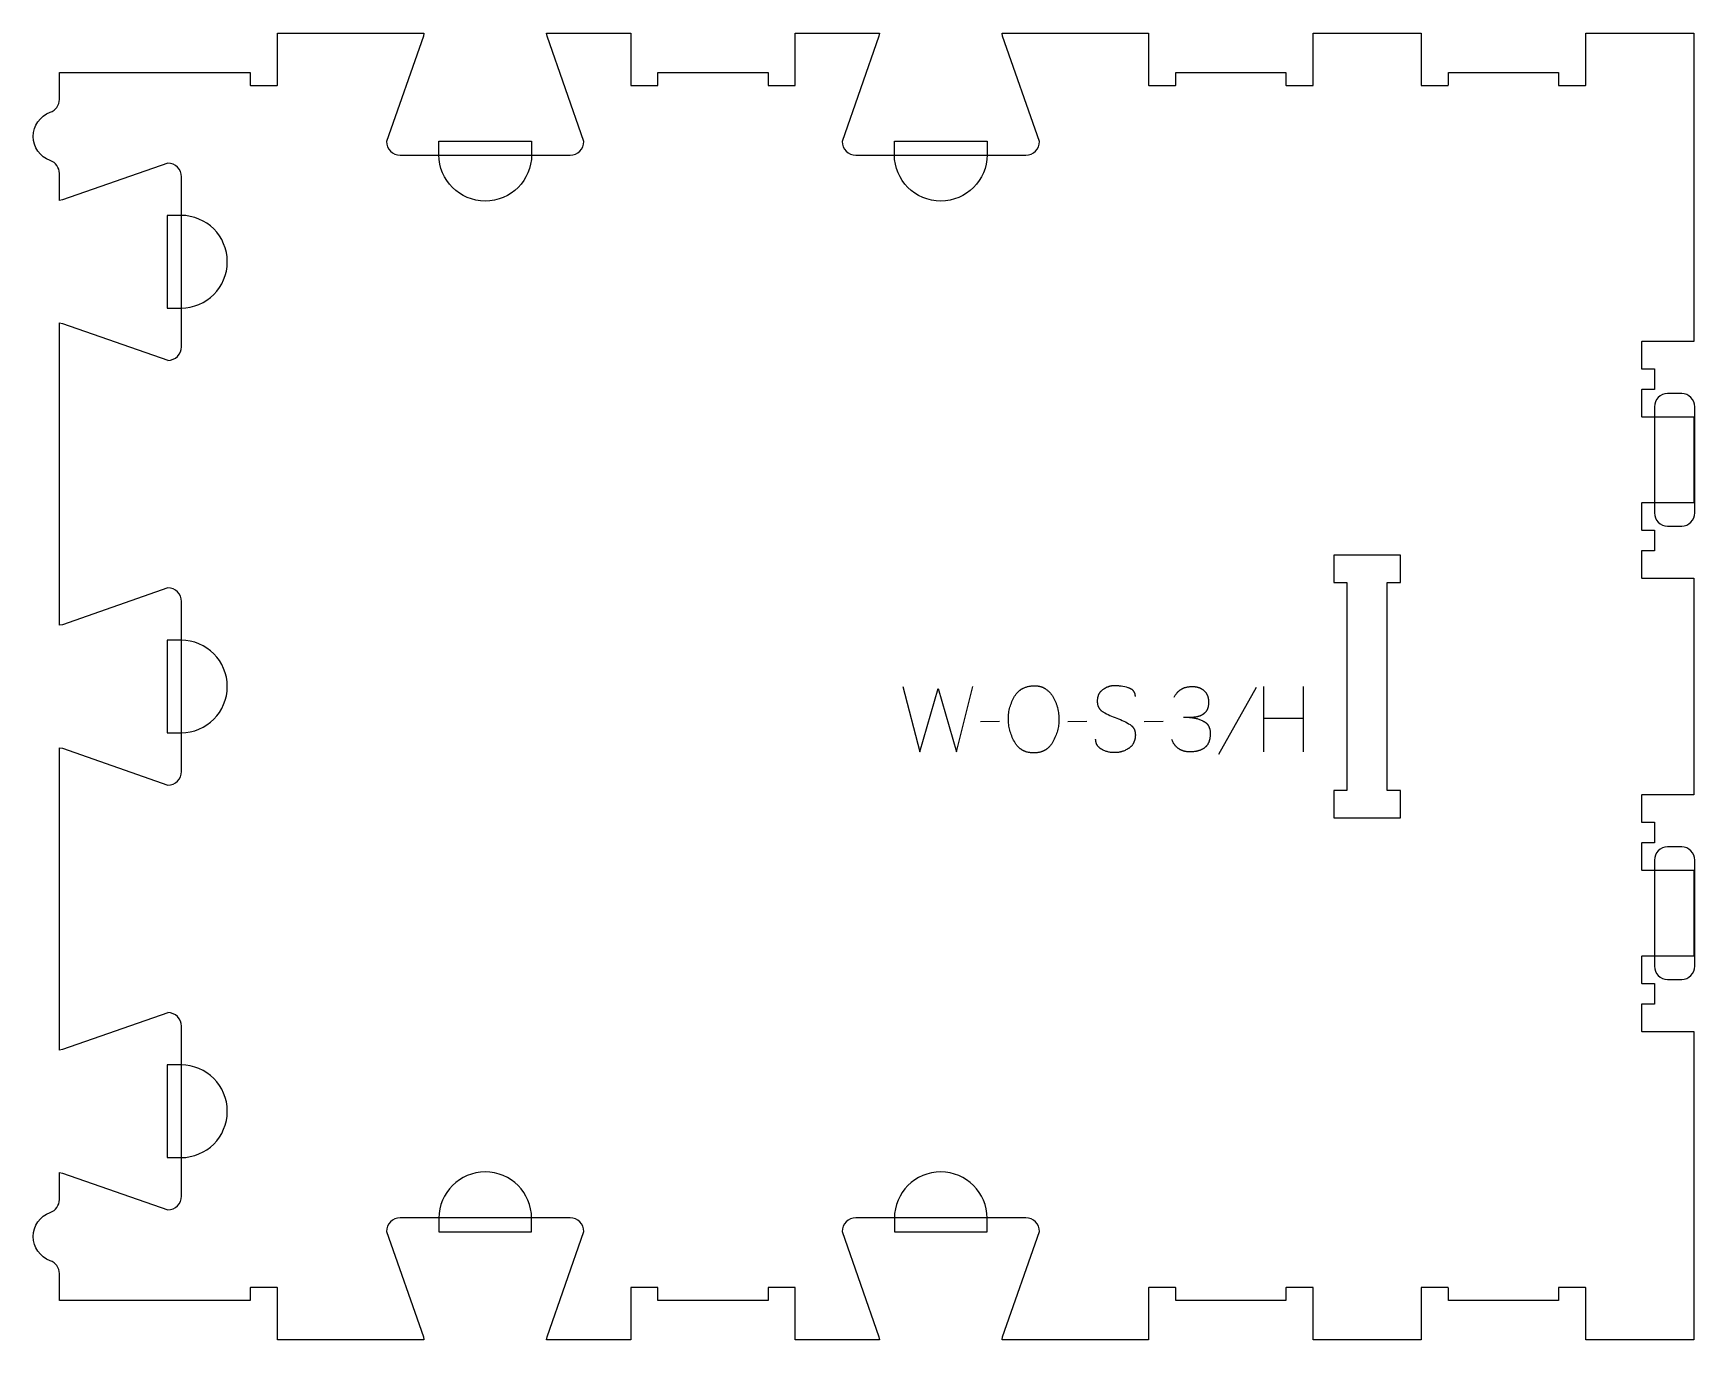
# Model space of a CAD drawing. Extents: x -398 to 364, y -300 to 300.
import ezdxf

# ---------------------------------------------------------------- set-up
doc = ezdxf.new("R2010")
doc.units = 0
for name, color, linetype in [('1_ANYTOOL_1MMDEEP_LABELS_S', 2, 'CONTINUOUS'), ('3_ANYTOOL_CUTTHROUGH_INSID', 4, 'CONTINUOUS'), ('4_ANYTOOL_CUTTHROUGH_OUTSI', 5, 'CONTINUOUS'), ('5_ANYTOOL_HALF_MILL_9MM_IN', 3, 'CONTINUOUS')]:
    doc.layers.add(name, color=color, linetype=linetype)

msp = doc.modelspace()

# ---------------------------------------------------------------- linework, layer by layer
at = {"layer": '1_ANYTOOL_1MMDEEP_LABELS_S'}
for p, q in [((166.71, 0), (166.71, -30)), ((185.01, -30), (185.01, 0)), ((163.24, -0.47), (146.06, -31.24)), ((185.01, -14.7), (166.71, -14.7)), ((45.64, -16.11), (36.86, -16.2)), ((85.67, -16.11), (76.89, -16.2)), ((120.73, -16.11), (111.94, -16.2))]:
    msp.add_line(p, q, dxfattribs=at)
for points in [[(1.29, 0), (9, -30), (17.44, -0.9), (25.93, -30), (33.43, 0)], [(107.91, -4.59), (107.91, -4.4), (107.91, -4.31), (107.9, -4.21), (107.89, -4.12), (107.89, -4.03), (107.87, -3.95), (107.86, -3.86), (107.85, -3.77), (107.83, -3.69), (107.82, -3.6), (107.8, -3.52), (107.78, -3.44), (107.76, -3.35), (107.73, -3.27), (107.71, -3.2), (107.68, -3.12), (107.65, -3.04), (107.62, -2.96), (107.59, -2.89), (107.56, -2.81), (107.52, -2.74), (107.49, -2.67), (107.45, -2.6), (107.41, -2.53), (107.37, -2.46), (107.33, -2.39), (107.28, -2.33), (107.24, -2.26), (107.19, -2.19), (107.14, -2.13), (107.09, -2.07), (107.04, -2.01), (106.98, -1.95), (106.93, -1.89), (106.87, -1.83), (106.81, -1.77), (106.75, -1.71), (106.69, -1.66), (106.63, -1.6), (106.56, -1.55), (106.49, -1.5), (106.42, -1.44), (106.35, -1.39), (106.28, -1.34), (106.21, -1.3), (106.13, -1.25), (106.06, -1.2), (105.98, -1.16), (105.9, -1.11), (105.82, -1.07), (105.74, -1.03), (105.56, -0.95), (105.39, -0.87), (105.2, -0.8), (105.01, -0.73), (104.82, -0.66), (104.61, -0.6), (103.81, -0.38), (103.01, -0.19), (102.23, -0.03), (101.46, 0.11), (101.09, 0.16), (100.71, 0.21), (100.34, 0.25), (99.97, 0.28), (99.6, 0.31), (99.24, 0.33), (98.88, 0.34), (98.53, 0.34), (98.33, 0.34), (98.14, 0.34), (97.95, 0.33), (97.76, 0.31), (97.57, 0.3), (97.38, 0.28), (97.19, 0.25), (97, 0.23), (96.82, 0.2), (96.64, 0.16), (96.45, 0.13), (96.27, 0.08), (96.09, 0.04), (95.91, -0.01), (95.74, -0.06), (95.56, -0.12), (95.39, -0.18), (95.21, -0.24), (95.04, -0.31), (94.87, -0.38), (94.7, -0.45), (94.53, -0.53), (94.36, -0.61), (94.2, -0.69), (94.03, -0.78), (93.87, -0.87), (93.71, -0.97), (93.55, -1.07), (93.39, -1.17), (93.23, -1.28), (93.07, -1.39), (92.91, -1.5), (92.76, -1.61), (92.61, -1.73), (92.47, -1.85), (92.33, -1.97), (92.2, -2.1), (92.07, -2.23), (91.95, -2.36), (91.83, -2.5), (91.71, -2.64), (91.6, -2.78), (91.5, -2.92), (91.4, -3.07), (91.3, -3.22), (91.22, -3.38), (91.13, -3.54), (91.05, -3.7), (90.97, -3.86), (90.9, -4.03), (90.84, -4.2), (90.78, -4.37), (90.72, -4.55), (90.67, -4.72), (90.63, -4.91), (90.58, -5.09), (90.55, -5.28), (90.52, -5.47), (90.49, -5.67), (90.47, -5.86), (90.45, -6.06), (90.44, -6.27), (90.43, -6.48), (90.43, -6.69), (90.43, -6.9), (90.44, -7.11), (90.45, -7.32), (90.47, -7.52), (90.5, -7.72), (90.53, -7.92), (90.56, -8.11), (90.61, -8.3), (90.65, -8.49), (90.7, -8.67), (90.76, -8.85), (90.83, -9.02), (90.86, -9.11), (90.9, -9.2), (90.93, -9.28), (90.97, -9.36), (91.01, -9.44), (91.05, -9.53), (91.09, -9.61), (91.14, -9.69), (91.18, -9.76), (91.23, -9.84), (91.27, -9.92), (91.32, -9.99), (91.37, -10.07), (91.43, -10.14), (91.48, -10.22), (91.53, -10.29), (91.59, -10.36), (91.65, -10.43), (91.71, -10.5), (91.77, -10.57), (91.83, -10.64), (91.89, -10.7), (91.95, -10.77), (92.02, -10.83), (92.15, -10.96), (92.3, -11.08), (92.44, -11.2), (92.59, -11.32), (92.75, -11.43), (92.91, -11.54), (93.08, -11.64), (93.26, -11.74), (93.97, -12.13), (94.7, -12.51), (95.45, -12.88), (96.21, -13.24), (96.99, -13.59), (97.79, -13.93), (98.6, -14.26), (99.43, -14.57), (100.25, -14.88), (101.06, -15.2), (101.85, -15.54), (102.61, -15.9), (103.36, -16.27), (104.08, -16.66), (104.79, -17.07), (105.47, -17.49), (105.64, -17.59), (105.8, -17.71), (105.95, -17.82), (106.03, -17.88), (106.1, -17.95), (106.17, -18.01), (106.24, -18.07), (106.31, -18.13), (106.38, -18.2), (106.44, -18.27), (106.51, -18.33), (106.57, -18.4), (106.63, -18.47), (106.69, -18.54), (106.75, -18.61), (106.81, -18.68), (106.87, -18.75), (106.92, -18.83), (106.97, -18.9), (107.02, -18.98), (107.07, -19.05), (107.12, -19.13), (107.17, -19.21), (107.22, -19.29), (107.26, -19.37), (107.3, -19.45), (107.34, -19.54), (107.38, -19.62), (107.42, -19.7), (107.46, -19.79), (107.49, -19.88), (107.53, -19.96), (107.56, -20.05), (107.59, -20.14), (107.62, -20.23), (107.65, -20.32), (107.67, -20.42), (107.72, -20.6), (107.77, -20.79), (107.8, -20.99), (107.83, -21.19), (107.86, -21.39), (107.88, -21.6), (107.89, -21.81), (107.9, -22.03), (107.9, -22.25), (107.9, -22.47), (107.89, -22.7), (107.87, -22.93), (107.85, -23.16), (107.82, -23.39), (107.79, -23.61), (107.76, -23.83), (107.71, -24.05), (107.67, -24.26), (107.62, -24.47), (107.56, -24.67), (107.5, -24.88), (107.43, -25.07), (107.36, -25.27), (107.28, -25.46), (107.2, -25.65), (107.12, -25.83), (107.03, -26.01), (106.93, -26.19), (106.83, -26.36), (106.72, -26.53), (106.61, -26.69), (106.49, -26.85), (106.37, -27.01), (106.24, -27.16), (106.11, -27.31), (105.98, -27.46), (105.83, -27.6), (105.69, -27.74), (105.53, -27.88), (105.38, -28.01), (105.22, -28.14), (105.05, -28.26), (104.88, -28.38), (104.7, -28.5), (104.34, -28.72), (103.97, -28.92), (103.61, -29.11), (103.23, -29.29), (102.86, -29.45), (102.48, -29.6), (102.1, -29.74), (101.9, -29.8), (101.71, -29.86), (101.52, -29.92), (101.32, -29.97), (101.12, -30.02), (100.93, -30.06), (100.73, -30.11), (100.53, -30.14), (100.13, -30.21), (99.72, -30.27), (99.31, -30.3), (98.9, -30.33), (98.49, -30.34), (98.08, -30.34), (97.67, -30.33), (97.27, -30.3), (96.87, -30.26), (96.48, -30.21), (96.09, -30.15), (95.7, -30.07), (95.33, -29.98), (94.95, -29.88), (94.58, -29.76), (94.21, -29.63), (93.85, -29.49), (93.49, -29.34), (93.14, -29.17), (92.79, -28.99), (92.44, -28.8), (92.27, -28.7), (92.11, -28.6), (91.95, -28.49), (91.8, -28.38), (91.65, -28.27), (91.51, -28.15), (91.37, -28.03), (91.24, -27.91), (91.12, -27.79), (91, -27.66), (90.88, -27.53), (90.77, -27.4), (90.72, -27.33), (90.67, -27.26), (90.62, -27.2), (90.57, -27.13), (90.52, -27.05), (90.47, -26.98), (90.43, -26.91), (90.39, -26.84), (90.34, -26.77), (90.3, -26.69), (90.26, -26.62), (90.23, -26.54), (90.19, -26.47), (90.15, -26.39), (90.12, -26.31), (90.09, -26.23), (90.05, -26.15), (90.02, -26.07), (90, -25.99), (89.97, -25.91), (89.92, -25.75), (89.87, -25.58), (89.83, -25.41), (89.8, -25.23), (89.77, -25.06), (89.74, -24.88), (89.72, -24.69), (89.71, -24.51), (89.7, -24.32), (89.7, -24.13)], [(125.7, -4.93), (125.86, -4.63), (126.02, -4.33), (126.19, -4.05), (126.37, -3.77), (126.56, -3.51), (126.75, -3.25), (126.94, -3.01), (127.04, -2.89), (127.14, -2.77), (127.25, -2.66), (127.35, -2.55), (127.46, -2.44), (127.57, -2.33), (127.68, -2.22), (127.79, -2.12), (127.9, -2.02), (128.02, -1.93), (128.13, -1.83), (128.25, -1.74), (128.37, -1.65), (128.49, -1.56), (128.61, -1.47), (128.74, -1.39), (128.86, -1.31), (128.99, -1.23), (129.12, -1.16), (129.25, -1.08), (129.38, -1.01), (129.51, -0.94), (129.65, -0.88), (129.78, -0.81), (129.92, -0.75), (130.06, -0.69), (130.2, -0.64), (130.35, -0.58), (130.49, -0.53), (130.64, -0.48), (130.78, -0.43), (130.93, -0.39), (131.24, -0.31), (131.55, -0.24), (131.86, -0.17), (132.18, -0.12), (132.51, -0.08), (132.85, -0.04), (133.19, -0.02), (133.53, 0), (133.89, 0), (134.1, 0), (134.3, -0.01), (134.51, -0.02), (134.71, -0.03), (134.91, -0.05), (135.11, -0.07), (135.31, -0.09), (135.5, -0.12), (135.69, -0.15), (135.88, -0.18), (136.06, -0.22), (136.24, -0.27), (136.42, -0.31), (136.6, -0.36), (136.78, -0.41), (136.95, -0.47), (137.12, -0.53), (137.29, -0.6), (137.45, -0.66), (137.62, -0.74), (137.78, -0.81), (137.93, -0.89), (138.09, -0.97), (138.24, -1.06), (138.39, -1.15), (138.54, -1.24), (138.68, -1.34), (138.83, -1.44), (138.97, -1.55), (139.1, -1.66), (139.24, -1.77), (139.37, -1.89), (139.5, -2.01), (139.63, -2.13), (139.75, -2.25), (139.87, -2.38), (139.99, -2.51), (140.1, -2.65), (140.2, -2.79), (140.31, -2.93), (140.4, -3.07), (140.5, -3.22), (140.59, -3.37), (140.67, -3.52), (140.75, -3.68), (140.83, -3.84), (140.9, -4), (140.97, -4.17), (141.03, -4.34), (141.09, -4.51), (141.15, -4.68), (141.2, -4.86), (141.24, -5.04), (141.28, -5.23), (141.32, -5.42), (141.36, -5.61), (141.39, -5.8), (141.41, -6), (141.43, -6.2), (141.45, -6.4), (141.46, -6.61), (141.47, -6.82), (141.47, -7.03), (141.47, -7.59), (141.45, -7.92), (141.43, -8.24), (141.4, -8.55), (141.36, -8.85), (141.33, -9), (141.31, -9.15), (141.28, -9.29), (141.25, -9.43), (141.22, -9.56), (141.18, -9.7), (141.14, -9.83), (141.11, -9.96), (141.06, -10.08), (141.02, -10.21), (140.97, -10.33), (140.92, -10.45), (140.87, -10.56), (140.82, -10.67), (140.77, -10.78), (140.71, -10.89), (140.65, -11), (140.59, -11.1), (140.52, -11.2), (140.45, -11.3), (140.39, -11.39), (140.31, -11.49), (140.17, -11.66), (140.02, -11.84), (139.86, -12), (139.7, -12.16), (139.62, -12.24), (139.54, -12.31), (139.45, -12.39), (139.37, -12.46), (139.28, -12.53), (139.2, -12.6), (139.11, -12.66), (139.02, -12.73), (138.93, -12.79), (138.84, -12.85), (138.74, -12.91), (138.65, -12.97), (138.56, -13.03), (138.46, -13.08), (138.36, -13.14), (138.27, -13.19), (138.17, -13.24), (138.07, -13.29), (137.96, -13.33), (137.86, -13.38), (137.76, -13.42), (137.65, -13.46), (137.44, -13.54), (137.23, -13.62), (137.01, -13.68), (136.79, -13.75), (136.57, -13.81), (136.34, -13.86), (136.11, -13.91), (135.89, -13.96), (135.65, -14), (135.42, -14.04), (135.18, -14.08), (134.94, -14.1), (134.7, -14.13), (134.46, -14.15), (134.21, -14.17), (133.96, -14.18), (133.71, -14.19), (130.03, -14.23)], [(132.81, -14.23), (133.25, -14.26), (133.68, -14.29), (134.11, -14.34), (134.54, -14.4), (134.96, -14.47), (135.37, -14.56), (135.78, -14.65), (136.19, -14.75), (136.59, -14.87), (136.99, -15), (137.38, -15.13), (137.77, -15.28), (138.16, -15.44), (138.54, -15.61), (138.91, -15.79), (139.29, -15.99), (139.47, -16.08), (139.64, -16.19), (139.73, -16.24), (139.81, -16.3), (139.9, -16.35), (139.98, -16.41), (140.06, -16.47), (140.14, -16.53), (140.21, -16.59), (140.29, -16.65), (140.37, -16.72), (140.44, -16.78), (140.51, -16.85), (140.58, -16.91), (140.65, -16.98), (140.72, -17.05), (140.78, -17.12), (140.85, -17.19), (140.91, -17.27), (140.97, -17.34), (141.03, -17.42), (141.09, -17.49), (141.14, -17.57), (141.2, -17.65), (141.25, -17.73), (141.31, -17.81), (141.36, -17.89), (141.41, -17.98), (141.46, -18.06), (141.5, -18.15), (141.55, -18.24), (141.59, -18.33), (141.64, -18.42), (141.68, -18.51), (141.72, -18.6), (141.75, -18.69), (141.83, -18.89), (141.89, -19.08), (141.95, -19.28), (142.01, -19.49), (142.06, -19.7), (142.1, -19.91), (142.14, -20.13), (142.17, -20.36), (142.2, -20.59), (142.22, -20.82), (142.23, -21.06), (142.24, -21.31), (142.24, -21.56), (142.24, -21.84), (142.23, -22.11), (142.22, -22.38), (142.2, -22.64), (142.18, -22.9), (142.16, -23.16), (142.12, -23.4), (142.09, -23.65), (142.05, -23.89), (142, -24.12), (141.95, -24.35), (141.89, -24.58), (141.83, -24.8), (141.77, -25.01), (141.7, -25.22), (141.62, -25.42), (141.54, -25.62), (141.46, -25.82), (141.37, -26.01), (141.27, -26.19), (141.17, -26.37), (141.07, -26.55), (140.96, -26.72), (140.84, -26.88), (140.73, -27.05), (140.6, -27.2), (140.47, -27.35), (140.41, -27.42), (140.34, -27.5), (140.27, -27.57), (140.2, -27.64), (140.13, -27.71), (140.06, -27.77), (139.98, -27.84), (139.91, -27.9), (139.76, -28.03), (139.6, -28.15), (139.44, -28.27), (139.28, -28.38), (139.11, -28.49), (138.94, -28.6), (138.76, -28.7), (138.58, -28.8), (138.4, -28.89), (138.22, -28.98), (138.03, -29.07), (137.84, -29.15), (137.64, -29.23), (137.44, -29.3), (137.24, -29.38), (137.03, -29.44), (136.82, -29.51), (136.61, -29.57), (136.39, -29.62), (136.17, -29.67), (135.95, -29.72), (135.72, -29.77), (135.49, -29.81), (135.25, -29.84), (135.02, -29.88), (134.53, -29.93), (134.03, -29.97), (133.51, -29.99), (132.99, -30), (132.6, -29.99), (132.23, -29.98), (131.86, -29.95), (131.5, -29.91), (131.15, -29.86), (130.98, -29.83), (130.81, -29.8), (130.64, -29.76), (130.47, -29.73), (130.31, -29.69), (130.15, -29.64), (129.99, -29.6), (129.83, -29.55), (129.67, -29.5), (129.51, -29.44), (129.36, -29.39), (129.21, -29.33), (129.06, -29.26), (128.91, -29.2), (128.77, -29.13), (128.62, -29.06), (128.48, -28.99), (128.34, -28.91), (128.2, -28.83), (128.07, -28.75), (127.93, -28.66), (127.8, -28.57), (127.67, -28.48), (127.54, -28.39), (127.41, -28.3), (127.29, -28.2), (127.17, -28.09), (127.05, -27.99), (126.93, -27.88), (126.81, -27.77), (126.7, -27.66), (126.58, -27.55), (126.47, -27.43), (126.36, -27.31), (126.26, -27.18), (126.15, -27.06), (126.05, -26.93), (125.95, -26.79), (125.85, -26.66), (125.75, -26.52), (125.65, -26.38), (125.56, -26.24), (125.47, -26.09), (125.38, -25.94), (125.2, -25.64), (125.04, -25.32), (124.88, -24.99), (124.73, -24.65), (124.59, -24.3)]]:
    msp.add_lwpolyline(points, dxfattribs=at)
msp.add_lwpolyline([(61.71, 0.34), (62.09, 0.34), (62.45, 0.32), (62.81, 0.29), (62.98, 0.27), (63.16, 0.25), (63.33, 0.22), (63.5, 0.2), (63.67, 0.17), (63.84, 0.13), (64, 0.1), (64.17, 0.06), (64.33, 0.01), (64.49, -0.03), (64.65, -0.08), (64.8, -0.13), (64.96, -0.19), (65.11, -0.24), (65.26, -0.3), (65.41, -0.37), (65.56, -0.43), (65.71, -0.5), (65.85, -0.57), (66, -0.65), (66.14, -0.73), (66.28, -0.81), (66.41, -0.89), (66.55, -0.98), (66.68, -1.06), (67.07, -1.34), (67.33, -1.53), (67.57, -1.73), (67.82, -1.94), (68.05, -2.15), (68.28, -2.36), (68.5, -2.59), (68.72, -2.82), (68.93, -3.05), (69.14, -3.3), (69.34, -3.55), (69.53, -3.8), (69.72, -4.06), (69.9, -4.33), (70.07, -4.6), (70.41, -5.17), (70.57, -5.46), (70.73, -5.75), (70.88, -6.05), (71.02, -6.35), (71.16, -6.66), (71.3, -6.96), (71.42, -7.27), (71.54, -7.59), (71.66, -7.91), (71.76, -8.23), (71.87, -8.56), (71.96, -8.89), (72.05, -9.22), (72.14, -9.56), (72.36, -10.58), (72.5, -11.26), (72.61, -11.93), (72.7, -12.59), (72.77, -13.24), (72.82, -13.89), (72.85, -14.54), (72.86, -15.17), (72.85, -15.81), (72.81, -16.45), (72.76, -17.08), (72.68, -17.72), (72.59, -18.36), (72.47, -19), (72.32, -19.63), (72.16, -20.27), (71.98, -20.91), (71.77, -21.55), (71.54, -22.18), (71.29, -22.82), (71.02, -23.46), (70.72, -24.1), (70.41, -24.73), (70.07, -25.37), (69.9, -25.69), (69.72, -25.99), (69.53, -26.28), (69.34, -26.57), (69.14, -26.84), (68.93, -27.1), (68.72, -27.36), (68.5, -27.6), (68.39, -27.72), (68.27, -27.84), (68.16, -27.95), (68.04, -28.06), (67.93, -28.17), (67.81, -28.28), (67.68, -28.38), (67.56, -28.48), (67.44, -28.58), (67.31, -28.67), (67.19, -28.77), (67.06, -28.86), (66.93, -28.95), (66.79, -29.03), (66.66, -29.12), (66.53, -29.2), (66.39, -29.27), (66.25, -29.35), (66.11, -29.42), (65.97, -29.5), (65.83, -29.56), (65.68, -29.63), (65.53, -29.69), (65.39, -29.75), (65.24, -29.81), (65.09, -29.87), (64.93, -29.92), (64.78, -29.97), (64.47, -30.07), (64.15, -30.15), (63.82, -30.23), (63.49, -30.29), (63.15, -30.35), (62.81, -30.39), (62.46, -30.43), (62.1, -30.45), (61.74, -30.47), (61.37, -30.47), (60.99, -30.47), (60.61, -30.45), (60.24, -30.43), (59.88, -30.39), (59.53, -30.34), (59.18, -30.29), (58.83, -30.22), (58.5, -30.15), (58.17, -30.06), (57.84, -29.97), (57.69, -29.91), (57.53, -29.86), (57.37, -29.8), (57.22, -29.74), (57.07, -29.68), (56.92, -29.62), (56.77, -29.55), (56.62, -29.48), (56.47, -29.41), (56.33, -29.33), (56.19, -29.25), (56.05, -29.17), (55.91, -29.09), (55.77, -29.01), (55.63, -28.92), (55.5, -28.83), (55.37, -28.74), (55.24, -28.64), (55.11, -28.55), (54.98, -28.45), (54.85, -28.34), (54.73, -28.24), (54.61, -28.13), (54.49, -28.02), (54.37, -27.91), (54.25, -27.79), (54.13, -27.67), (54.02, -27.55), (53.91, -27.43), (53.8, -27.31), (53.58, -27.05), (53.37, -26.78), (53.16, -26.5), (52.97, -26.21), (52.78, -25.91), (52.59, -25.6), (52.41, -25.29), (52.08, -24.64), (51.77, -23.99), (51.48, -23.34), (51.21, -22.69), (50.97, -22.04), (50.74, -21.39), (50.54, -20.74), (50.36, -20.09), (50.2, -19.44), (50.06, -18.79), (49.94, -18.14), (49.84, -17.48), (49.77, -16.83), (49.71, -16.18), (49.68, -15.52), (49.67, -14.87), (49.68, -14.18), (49.72, -13.49), (49.77, -12.81), (49.85, -12.13), (49.95, -11.46), (50.08, -10.8), (50.22, -10.14), (50.39, -9.49), (50.58, -8.85), (50.79, -8.21), (51.03, -7.58), (51.29, -6.95), (51.57, -6.33), (51.87, -5.71), (52.2, -5.1), (52.54, -4.5), (52.73, -4.2), (52.92, -3.91), (53.12, -3.63), (53.32, -3.36), (53.54, -3.1), (53.75, -2.85), (53.98, -2.61), (54.21, -2.38), (54.33, -2.27), (54.45, -2.16), (54.57, -2.05), (54.69, -1.95), (54.82, -1.84), (54.94, -1.74), (55.07, -1.64), (55.2, -1.55), (55.33, -1.46), (55.46, -1.36), (55.6, -1.28), (55.73, -1.19), (55.87, -1.11), (56.01, -1.02), (56.15, -0.94), (56.29, -0.87), (56.44, -0.79), (56.58, -0.72), (56.88, -0.58), (57.18, -0.46), (57.49, -0.34), (57.81, -0.23), (58.13, -0.13), (58.46, -0.04), (58.79, 0.04), (59.14, 0.11), (59.49, 0.17), (59.84, 0.22), (60.2, 0.27), (60.57, 0.3), (60.95, 0.32), (61.33, 0.34)], close=True, dxfattribs=at)
at = {"layer": '3_ANYTOOL_CUTTHROUGH_INSID'}
msp.add_lwpolyline([(229.46, 60.25), (198.96, 60.25), (198.96, 47.75), (204.96, 47.75), (204.96, -47.75), (198.96, -47.75), (198.96, -60.25), (229.46, -60.25), (229.46, -47.75), (223.46, -47.75), (223.46, 47.75), (229.46, 47.75)], close=True, dxfattribs=at)
at = {"layer": '4_ANYTOOL_CUTTHROUGH_OUTSI'}
msp.add_lwpolyline([(-335.79, -240.15, 0.414214), (-329.54, -233.9), (-329.54, -155.9, 0.414214), (-335.79, -149.65), (-335.87, -149.66), (-384.16, -166.56), (-385.54, -166.79), (-385.54, -28.11), (-384.14, -28.34), (-335.87, -45.24), (-335.79, -45.25, 0.414214), (-329.54, -39), (-329.54, 39, 0.414214), (-335.79, 45.25), (-335.87, 45.24), (-384.16, 28.34), (-385.54, 28.11), (-385.54, 166.79), (-384.14, 166.56), (-335.87, 149.66), (-335.79, 149.65, 0.414214), (-329.54, 155.9), (-329.54, 233.9, 0.414214), (-335.79, 240.15), (-335.87, 240.14), (-384.16, 223.24), (-385.54, 223.01), (-385.54, 235.4, 0.317837), (-389.71, 241.3, -0.707107), (-389.71, 263.45, 0.317837), (-385.54, 269.35), (-385.54, 281.75), (-298.04, 281.75), (-298.04, 276, 0.414214), (-297.79, 275.75), (-285.79, 275.75, 0.414214), (-285.54, 276), (-285.54, 299.75), (-218.35, 299.75), (-218.58, 298.36), (-235.48, 250.08), (-235.49, 250, 0.414214), (-229.24, 243.75), (-151.24, 243.75, 0.414214), (-144.99, 250), (-145.01, 250.08), (-161.91, 298.37), (-162.14, 299.75), (-123.54, 299.75), (-123.54, 276, 0.414214), (-123.29, 275.75), (-111.29, 275.75, 0.414214), (-111.04, 276), (-111.04, 281.75), (-60.54, 281.75), (-60.54, 276, 0.414214), (-60.29, 275.75), (-48.29, 275.75, 0.414214), (-48.04, 276), (-48.04, 299.75), (-9.44, 299.75), (-9.68, 298.36), (-26.57, 250.08), (-26.59, 250, 0.414214), (-20.34, 243.75), (57.66, 243.75, 0.414214), (63.91, 250), (63.9, 250.08), (47, 298.37), (46.77, 299.75), (113.96, 299.75), (113.96, 276, 0.414214), (114.21, 275.75), (126.21, 275.75, 0.414214), (126.46, 276), (126.46, 281.75), (176.96, 281.75), (176.96, 276, 0.414214), (177.21, 275.75), (189.21, 275.75, 0.414214), (189.46, 276), (189.46, 299.75), (238.96, 299.75), (238.96, 276, 0.414214), (239.21, 275.75), (251.21, 275.75, 0.414214), (251.46, 276), (251.46, 281.75), (301.96, 281.75), (301.96, 276, 0.414214), (302.21, 275.75), (314.21, 275.75, 0.414214), (314.46, 276), (314.46, 299.75), (363.96, 299.75), (363.96, 158.25), (340.21, 158.25, 0.414214), (339.96, 158), (339.96, 146, 0.414214), (340.21, 145.75), (345.96, 145.75), (345.96, 136.25), (340.21, 136.25, 0.414214), (339.96, 136), (339.96, 124, 0.414214), (340.21, 123.75), (363.96, 123.75), (363.96, 84.25), (340.21, 84.25, 0.414214), (339.96, 84), (339.96, 72, 0.414214), (340.21, 71.75), (345.96, 71.75), (345.96, 62.25), (340.21, 62.25, 0.414214), (339.96, 62), (339.96, 50, 0.414214), (340.21, 49.75), (363.96, 49.75), (363.96, -49.75), (340.21, -49.75, 0.414214), (339.96, -50), (339.96, -62, 0.414214), (340.21, -62.25), (345.96, -62.25), (345.96, -71.75), (340.21, -71.75, 0.414214), (339.96, -72), (339.96, -84, 0.414214), (340.21, -84.25), (363.96, -84.25), (363.96, -123.75), (340.21, -123.75, 0.414214), (339.96, -124), (339.96, -136, 0.414214), (340.21, -136.25), (345.96, -136.25), (345.96, -145.75), (340.21, -145.75, 0.414214), (339.96, -146), (339.96, -158, 0.414214), (340.21, -158.25), (363.96, -158.25), (363.96, -299.75), (314.46, -299.75), (314.46, -276, 0.414214), (314.21, -275.75), (302.21, -275.75, 0.414214), (301.96, -276), (301.96, -281.75), (251.46, -281.75), (251.46, -276, 0.414214), (251.21, -275.75), (239.21, -275.75, 0.414214), (238.96, -276), (238.96, -299.75), (189.46, -299.75), (189.46, -276, 0.414214), (189.21, -275.75), (177.21, -275.75, 0.414214), (176.96, -276), (176.96, -281.75), (126.46, -281.75), (126.46, -276, 0.414214), (126.21, -275.75), (114.21, -275.75, 0.414214), (113.96, -276), (113.96, -299.75), (46.77, -299.75), (47, -298.36), (63.9, -250.08), (63.91, -250, 0.414214), (57.66, -243.75), (-20.34, -243.75, 0.414214), (-26.59, -250), (-26.57, -250.08), (-9.67, -298.37), (-9.44, -299.75), (-48.04, -299.75), (-48.04, -276, 0.414214), (-48.29, -275.75), (-60.29, -275.75, 0.414214), (-60.54, -276), (-60.54, -281.75), (-111.04, -281.75), (-111.04, -276, 0.414214), (-111.29, -275.75), (-123.29, -275.75, 0.414214), (-123.54, -276), (-123.54, -299.75), (-162.14, -299.75), (-161.9, -298.36), (-145.01, -250.08), (-144.99, -250, 0.414214), (-151.24, -243.75), (-229.24, -243.75, 0.414214), (-235.49, -250), (-235.48, -250.08), (-218.58, -298.37), (-218.35, -299.75), (-285.54, -299.75), (-285.54, -276, 0.414214), (-285.79, -275.75), (-297.79, -275.75, 0.414214), (-298.04, -276), (-298.04, -281.75), (-385.54, -281.75), (-385.54, -269.35, 0.317837), (-389.71, -263.45, -0.707107), (-389.71, -241.3, 0.317837), (-385.54, -235.4), (-385.54, -223.01), (-384.14, -223.24), (-335.87, -240.14)], format="xyb", close=True, dxfattribs=at)
at = {"layer": '5_ANYTOOL_HALF_MILL_9MM_IN'}
for points in [[(-168.99, 244, -1), (-211.49, 244), (-211.49, 250.25), (-168.99, 250.25)], [(39.91, 244, -1), (-2.59, 244), (-2.59, 250.25), (39.91, 250.25)], [(-329.79, 173.65, 1), (-329.79, 216.15), (-336.04, 216.15), (-336.04, 173.65)], [(351.96, 134.38, 0.414214), (345.96, 128.38), (345.96, 79.63, 0.414214), (351.96, 73.63), (358.46, 73.63, 0.414214), (364.46, 79.63), (364.46, 128.38, 0.414214), (358.46, 134.38)], [(-329.79, -21.25, 1), (-329.79, 21.25), (-336.04, 21.25), (-336.04, -21.25)], [(351.96, -73.62, 0.414214), (345.96, -79.62), (345.96, -128.37, 0.414214), (351.96, -134.37), (358.46, -134.37, 0.414214), (364.46, -128.37), (364.46, -79.62, 0.414214), (358.46, -73.62)], [(-329.79, -216.15, 1), (-329.79, -173.65), (-336.04, -173.65), (-336.04, -216.15)], [(-168.99, -244, 1), (-211.49, -244), (-211.49, -250.25), (-168.99, -250.25)], [(39.91, -244, 1), (-2.59, -244), (-2.59, -250.25), (39.91, -250.25)]]:
    msp.add_lwpolyline(points, format="xyb", close=True, dxfattribs=at)

doc.saveas('drawing.dxf')
